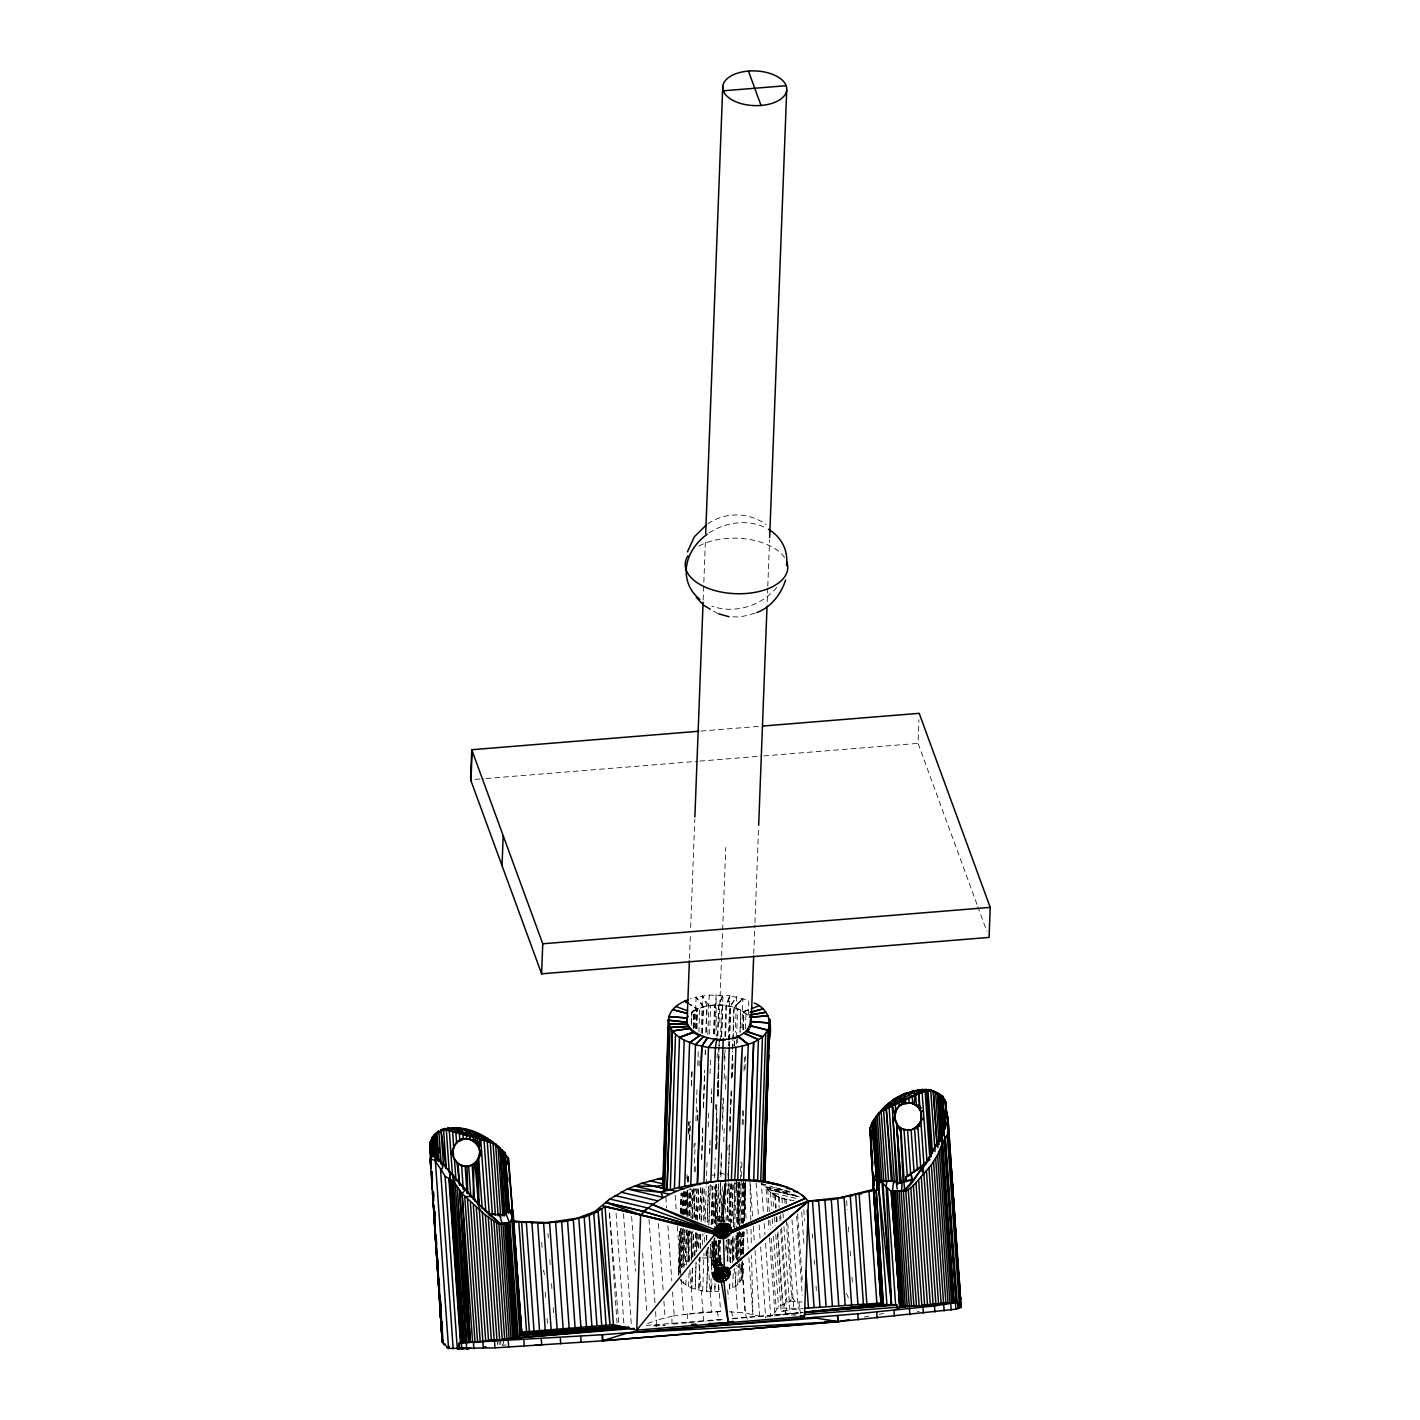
<?xml version="1.0" encoding="UTF-8"?>
<svg xmlns="http://www.w3.org/2000/svg" width="1420" height="1420" viewBox="0 0 1420 1420"><rect width="100%" height="100%" fill="white"/><g stroke="black" fill="none" stroke-linecap="round" stroke-linejoin="round"><path stroke-width="0.75" stroke-dasharray="5 3.75" d="M671.926 1324.026L671.962 1316.216L702.332 1312.169L720.597 1311.619L718.715 1285.1M720.756 1256.043L720.224 1260.303L722.106 1265.628L718.183 1265.38L715.893 1258.084L715.982 1240.76M711.988 1241.577L711.597 1265.841L713.071 1264.794L713.941 1238.772L713.302 1262.202L715.272 1268.042L713.816 1261.368L717.473 1259.646L720.934 1260.853M712.272 1223.951L712.858 1186.445M717.686 1220.951L716.301 1217.277L716.816 1186.445M718.307 1096.169L718.893 1060.935M719.212 1041.108L719.106 1045.546L719.248 1038.907M691.859 1231.832L691.274 1258.315L692.197 1231.708M696.457 1028.825L696.9 1008.963L689.942 1004.455M716.017 1184.937L715.272 1218.129L717.384 1223.72M716.851 1147.324L717.082 1136.266M718.023 1094.216L718.857 1056.604M689.197 1231.051L688.132 1261.83L688.86 1230.962L688.132 1261.83L679.683 1268.805L678.281 1275.089L679.86 1228.531M689.232 1215.52L689.871 1189.055M693.705 1028.098L694.131 1010.454C710.657 1001.934 733.643 1002.556 747.932 1015.229M687.227 1190.617L686.623 1214.845L687.262 1190.599M687.457 1181.795L687.617 1175.192L687.493 1181.777M688.682 1133.32L688.966 1122.297L688.682 1135.485M691.469 1023.145L691.753 1012.123L694.131 1010.454L693.528 1028.044M691.504 1025.275L691.842 1012.052M689.303 1215.484L689.96 1189.002M694.025 1027.92L694.469 1010.259M691.221 1260.516L691.93 1231.814M694.043 1147.875L694.149 1143.455M697.042 1028.577L697.539 1008.697L688.38 1003.248M715.449 1186.215L715.13 1222.602M716.408 1148.833L717.1 1122.457M717.774 1096.08L718.857 1054.297M739.518 1182.008L738.471 1224.04L739.554 1182.043M743.299 1029.376L743.743 1011.679L749.405 1009.478L743.867 1011.785L743.423 1029.465M715.343 1184.759L714.349 1220.366L716.461 1225.993M716.284 1149.401L717.1 1118.569M717.774 1094.145L718.893 1052.184M718.946 1049.948L719.194 1041.126M715.307 1265.025L714.047 1261.191L714.65 1239.749M721.963 1259.079L714.118 1257.854L714.721 1237.903M715.165 1222.371L716.284 1184.67M720.526 1040.523L721.555 1005.04M718.644 1240.743L718.112 1258.333L718.715 1240.601M719.248 1220.951L720.384 1183.588M720.668 1174.784L721.324 1152.792M722.407 1117.611L723.011 1097.837M724.218 1058.255L724.413 1051.652M724.892 1036.263L725.833 1005.484L729.88 995.668L748.802 1000.55L748.287 1015.974M692.392 1268.255L691.735 1288.046L702.705 1290.975L714.757 1291.614L718.733 1291.277L718.857 1287.141M692.747 1257.268L693.617 1230.874M694.06 1217.685L695.001 1189.108M695.587 1171.518L695.8 1164.932M697.255 1120.948L697.61 1109.961M699.066 1065.994L699.35 1057.19M699.918 1257.25L698.853 1290.23L699.971 1256.984M700.202 1248.464L700.699 1233.075M701.143 1219.886L702.208 1186.907M718.626 1183.765L717.561 1216.691L718.964 1220.419M723.153 1221.697L724.342 1184.315M728.726 1045.794L728.868 1041.392M728.939 1039.209L729.969 1006.212L736.554 996.84L735.365 1032.145M726.01 1249.068L726.294 1240.264M726.933 1220.49L728.158 1183.108M728.229 1180.907L729.383 1145.727M729.898 1130.338L731.193 1090.773M731.62 1077.585L732.489 1051.208M732.56 1049.007L733.927 1007.241L742.891 998.473L741.79 1031.381M729.596 1288.774L729.809 1282.136L729.596 1288.774C741.098 1285.987 745.553 1274.006 743.015 1263.054M731.193 1240.015L730.395 1264.403L731.247 1239.997M733.004 1184.617L731.761 1222.301L733.181 1182.363M737.637 1042.759L737.85 1036.121M735.418 1285.987L736.039 1268.38M737.175 1232.791L736.305 1259.38L737.228 1232.773M738.844 1181.831L737.459 1223.933L738.933 1181.777M680.269 1213.088L681.05 1193.066M678.707 1270.847L680.127 1228.726M680.659 1213.212L681.334 1193.244M678.902 1275L680.482 1228.442M680.996 1212.928L681.671 1192.977M679.683 1268.805L681.032 1228.886M681.529 1213.39L682.221 1193.421M680.091 1272.657L681.6 1228.318M682.044 1215.023L682.789 1192.835M682.399 1229.152L681.121 1266.853L682.47 1227.27M682.931 1213.639L683.677 1191.469M682.913 1214.082L683.677 1192.09M681.848 1268.024L683.197 1228.122M683.641 1214.81L684.458 1190.421M684.245 1229.543L683.038 1265.007L684.262 1229.826M684.759 1214.011L685.505 1191.841M691.185 1023.341L691.753 1012.123L691.38 1023.11M684.777 1214.437L685.611 1190.244M692.41 1268.095L691.735 1288.046L683.375 1283.236L683.535 1278.799M683.908 1267.723L685.185 1230.022M685.7 1214.508L686.517 1190.12M686.889 1179.026L687.049 1174.589M688.682 1125.812L688.842 1121.392M686.517 1230.075L685.381 1263.321L686.534 1230.341M686.96 1216.763L687.848 1190.155M688.15 1181.298L688.38 1174.642M689.57 1139.159L690.173 1121.427M691.362 1085.963L691.895 1070.431M693.315 1028.311L693.918 1010.578M687.067 1214.952L687.901 1190.759M688.203 1181.972L688.434 1175.369M689.641 1140.189L690.262 1122.599M691.54 1085.217L692.072 1069.828M685.789 1285.011L686.091 1276.136M686.463 1265.06L687.67 1229.578M688.114 1216.283L689.002 1189.676M695.054 1027.902L696.084 997.159L709.183 995.083L729.88 995.668L728.389 1039.99M688.132 1261.83L689.179 1230.785M689.694 1215.271L690.599 1188.664M695.977 1029.021L696.652 1009.07L689.836 1004.49M689.729 1215.644L690.653 1189.268M696.208 1028.755L696.9 1008.963M688.593 1286.626L689.108 1271.095M689.481 1260.019L690.457 1231.193M690.901 1217.899L691.877 1189.072M692.64 1218.395L693.617 1189.569M694.202 1171.837L695.179 1143.011M695.924 1120.841L696.971 1089.797M697.788 1065.408L698.321 1049.895M698.924 1032.162L699.74 1007.774M692.783 1257.002L693.599 1232.613M694.131 1217.1L695.09 1188.274M697.415 1119.546L697.557 1115.108M701.214 1033.281L702.474 995.881L708.757 1005.555M695.516 1232.844L694.682 1257.232L695.605 1230.874M695.96 1219.531L697.007 1188.505M702.243 1033.298L703.131 1006.691L696.084 997.159L690.138 998.899M697.486 1220.525L698.604 1187.262L697.61 1218.324M699.084 1234.228L698.551 1249.742L699.101 1234.424M699.598 1218.697L700.646 1187.652M701.622 1158.844L702.669 1127.799M703.344 1107.848L704.604 1070.147M705.136 1054.634L705.278 1050.196M705.882 1032.464L706.769 1005.857M700.273 1248.109L700.788 1232.595M701.16 1221.502L702.279 1188.256M707.834 1034.701L709.183 995.083M702.545 1244.719L702.918 1233.643M703.361 1220.33L704.48 1187.084M709.645 1034.097L710.603 1005.271M702.705 1290.975L703.983 1253.274M704.356 1242.198L704.657 1233.323M705.03 1222.247L706.219 1186.765M706.29 1184.546L707.036 1162.377M708.243 1126.912L708.757 1111.381M710.035 1073.697L710.55 1058.166M709.574 1153.502L710.018 1140.189M711.278 1102.506L711.81 1086.975M713.603 1033.778L714.579 1004.952M714.721 1034.381L716.071 994.781L716.266 1036.547M711.207 1224.395L712.485 1186.694M717.561 1035.926L718.609 1004.898L723.011 994.976L721.591 1036.706M712.023 1283.325L710.728 1291.668L711.154 1278.745M711.455 1270.155L712.414 1241.612M713 1223.987L714.278 1186.534M714.562 1177.712L715.236 1157.886M715.538 1149.064L717.011 1105.008M717.313 1096.187L718.946 1047.729M715.68 1267.279L713.816 1261.368L714.792 1237.903M715.325 1222.389L716.585 1184.688M721.609 1036.139L722.656 1005.111M715.041 1283.431L714.757 1291.614L715.13 1283.467M716.461 1240.956L715.822 1260.09L717.313 1265.77M716.727 1224.821L714.597 1219.194L717.278 1216.851L718.396 1183.889M719.372 1220.65L721.697 1151.922M722.443 1129.734L723.49 1098.707M724.164 1078.756L725.141 1049.93M725.584 1036.618L726.632 1005.591L729.88 995.668L726.951 1005.644M721.804 1267.368L720.526 1263.96L718.449 1264.67L719.194 1267.936L718.2 1264.758L722.567 1264.386L720.632 1265.131L718.822 1259.717L720.898 1265.184L719.78 1260.072L720.437 1240.547M721.804 1217.774L722.354 1183.819M723.756 1141.982L724.2 1128.776M725.531 1089.158L725.993 1075.952M724.502 1183.694L723.241 1221.378L724.591 1183.712M729.134 1046.22L729.294 1041.801M729.365 1039.582L730.484 1006.319L736.554 996.84M724.875 1221.963L726.188 1182.878M725.939 1251.18L726.312 1240.104M726.987 1220.153L728.176 1184.67M728.478 1175.795L729.525 1144.769M729.986 1131.456L731.318 1091.554M731.779 1078.242L732.667 1051.634M732.738 1049.416L733.039 1040.558M733.11 1038.34L734.158 1007.295L742.891 998.473L734.442 1007.401M727.182 1261.031L727.928 1238.861M728.513 1221.129L729.791 1183.446M734.424 1045.972L734.655 1039.316L734.175 1045.954M729.827 1239.092L729.081 1261.262L732.223 1262.682L733.146 1236.092L732.223 1262.682M730.359 1223.579L731.691 1183.659M736.412 1043.984L736.554 1039.546M736.625 1037.328L737.601 1008.502M734.921 1182.878L733.412 1227.217L734.974 1182.895M739.997 1032.109L740.743 1009.939L740.175 1032.198M732.684 1287.478L733.288 1269.746M733.59 1260.871L734.406 1236.483M734.708 1227.625L736.27 1181.067M735.24 1257.641L736.075 1233.252M736.146 1231.033L737.779 1182.256M742.944 1029.287L743.547 1011.537L749.281 1009.389M736.412 1257.392L737.246 1233.199M737.548 1224.413L738.986 1182.611M737.512 1263.853L738.56 1232.808M738.844 1223.951L740.938 1161.862M742.216 1124.178L742.731 1108.647M744.009 1070.964L744.541 1055.45M745.429 1028.843L745.962 1013.312M737.779 1284.301L738.435 1264.35M738.524 1262.131L739.572 1231.087M739.642 1228.868L741.879 1162.359M743.157 1124.658L743.672 1109.144M745.021 1069.242L745.465 1055.93M742.571 1276.349L741.985 1272.089L739.412 1267.989L739.572 1263.552M739.642 1261.333L740.619 1232.507M740.903 1223.632L742.323 1181.511M739.678 1282.473L740.281 1264.723M740.583 1255.866L741.4 1231.477M741.702 1222.602L743.05 1182.7M740.938 1269.995L741.169 1263.338M741.471 1254.481L742.216 1232.312M742.518 1223.437L743.938 1181.316M741.134 1280.503L741.737 1262.77M742.039 1253.895L742.784 1231.726M743.086 1222.869L744.417 1182.949M741.985 1272.089L742.358 1260.995M742.66 1252.138L743.334 1232.169M743.636 1223.312L745.056 1181.174M742.11 1278.461L742.624 1262.93M742.926 1254.073L743.672 1231.903M744.044 1220.809L745.322 1183.126M742.536 1274.219L742.909 1263.125M743.281 1252.049L743.956 1232.081M745.678 1181.085L744.328 1221.005L745.713 1183.233M743.317 1254.179L744.062 1232.01M695.995 1219.869L697.06 1189.09M702.509 1033.014L703.433 1006.62L696.084 997.159M699.634 1219.034L700.717 1188.256M701.711 1159.678L702.793 1128.918M703.557 1106.926L704.71 1073.946M705.403 1054.172L705.545 1049.77M706.166 1032.18L707.089 1005.804L702.474 995.881M709.698 1153.502L710.018 1144.627M711.491 1102.506L711.793 1093.631M713.887 1033.76L714.899 1004.934M711.26 1224.395L712.574 1186.712M715.289 1109.109L715.449 1104.671M717.082 1058.113L717.313 1051.475M717.846 1035.943L718.928 1004.916L723.011 994.976M729.401 1046.292L729.543 1041.854M729.631 1039.653L730.785 1006.389M689.463 958.642L690.315 936.49M690.653 927.633L694.788 819.145M703.166 599.95L703.752 584.454M703.841 582.235L705.438 540.168M719.088 1022.613L721.537 958.322M721.626 956.104L725.762 847.474M753.772 953.743L754.872 924.952M754.943 922.734L758.582 827.54M767.208 601.689L767.705 588.413M767.794 586.194L769.569 539.707M976.978 904.38L918.066 743.37L918.953 719.762M716.106 1259.948L717.615 1263.96L716.94 1266.019L715.112 1260.392L716.603 1241.009M713.302 1262.202L714.42 1237.992M728.513 1239.11L727.501 1261.173L728.531 1239.11M719.088 1259.824L720.1 1240.423M727.785 1149.969L728.069 1145.549M729.56 1121.196L731.335 1092.424M732.276 1076.946L733.093 1063.669M713.106 1242.5L711.597 1265.841L713.017 1264.528M713.124 1242.642L711.597 1265.841L712.875 1263.622L715.769 1271.432M722.886 1220.916L725.655 1182.842M723.135 1219.709L725.478 1184.724M722.993 1218.821L725.567 1183.162M656.271 1326.511L656.785 1320.121L671.962 1316.216M725.389 1182.86L722.389 1217.597L723.774 1221.289M719.354 1240.352L717.473 1259.646L719.549 1265.078L717.757 1259.664L719.478 1240.352M722.957 1218.573L721.236 1216.833L724.803 1184.777L721.466 1216.905L722.957 1220.845M710.728 1291.668L711.704 1283.059M724.466 1264.918L721.662 1265.415L720.401 1263.729L720.579 1255.919M719.78 1260.072L720.668 1253.736M716.408 1266.445L714.846 1260.516L718.449 1240.636M765.575 1243.441L770.723 1316.375L773.776 1314.21L778.479 1306.56L790.443 1301.093L791.65 1296.78L786.13 1218.52M719.904 1221.413L725.176 1221.324M712.947 1263.356L711.597 1265.841L713.142 1262.451L715.201 1268.22M721.431 1264.155L720.561 1265.539M714.047 1261.191L715.893 1258.084M714.118 1267.421L720.526 1263.96M713.639 1267.51L715.538 1265.753M714.668 1266.835L715.804 1266.072M707.87 523.873C724.928 511.661 749.352 512.034 766.108 524.672M647.609 1323.529L656.785 1320.121M717.278 1216.851L721.236 1216.833M724.022 1221.147L719.372 1221.289M754.978 613.333L740.122 617.043L728.904 616.688M720.987 1264.989L722.94 1264.492M718.2 1264.758L722.78 1264.297L716.39 1265.539L717.916 1264.528L719.194 1267.936M729.312 1311.796L744.967 1312.932L763.623 1317.032M864.301 1316.979L868.614 1316.216M879.424 1314.281L883.737 1313.5M775.746 1234.459L781.142 1310.997L803.188 1308.423M765.841 1317.032L802.761 1312.382M506.088 1344.988L502.449 1345.397L502.023 1339.326M732.667 1318.825L802.957 1312.417M720.064 1311.512L684.138 1314.441M653.555 1325.854L664.542 1324.878M673.328 1324.097L686.517 1322.925M688.718 1322.73L706.29 1321.168M708.491 1320.973L723.863 1319.606M791.987 1313.553L802.815 1312.612M700.983 731.069L760.499 726.241M475.008 779.42L483.829 778.692M486.03 778.515L697.628 761.297M699.847 761.12L761.564 756.097M763.765 755.919L918.066 743.37M702.083 1258.031L714.118 1257.854M646.313 1325.41L723.561 1319.127M732.4 1318.399L802.921 1312.666M917.444 1311.654L919.219 1311.547M654.691 1325.907L665.483 1325.463M790.443 1301.093L802.211 1302.033M711.881 1175.068L715.254 1175.068M800.667 1313.518L799.549 1308.53L777.645 1307.873M773.776 1314.21L796.78 1315.133M722.745 1264.315L718.378 1265.309L717.473 1259.646M722.07 1220.987L724.555 1220.863L721.981 1220.721M793.993 1200.592L787.851 1199.687L790.638 1200.237M719.638 1173.044L725.904 1174.535M789.786 1192.303L764.901 1186.428L761.368 1183.765L763.392 1212.503M767.705 1211.633L766.001 1187.51L767.616 1189.268L799.229 1196.882L767.616 1189.268L764.901 1186.428L797.383 1195.835M795.821 1198.356L770.243 1192.214L767.616 1189.268L799.211 1196.847M773.545 1194.646L784.159 1198.817C779.189 1199.332 763.729 1187.759 775.675 1195.143M777.592 1196.705L779.527 1197.167M781.142 1310.997L796.159 1314.53M782.367 1198.391L789.52 1200.095M766.001 1187.51L797.188 1195.942M761.368 1183.765L789.964 1191.806M761.191 1183.641L765.291 1184.795M775.551 1187.706L789.91 1191.77M715.591 1267.066L713.071 1264.794L715.183 1270.385M713.461 611.115L718.538 613.813M735.028 1264.297L739.412 1267.989M683.375 1283.236L679.878 1279.313M767.705 1189.428L769.303 1211.58M791.65 1296.78L794.827 1301.164M717.757 1259.664L720.632 1265.131M716.301 1217.277L718.768 1222.531M846.409 1293.265L848.841 1298.909M717.65 1216.94L719.106 1220.348M720.224 1260.303L722.531 1265.948M713.071 1264.794L715.556 1271.042M718.822 1259.717L722.106 1265.628L720.011 1260.144M714.846 1260.516L716.94 1266.019M713.816 1261.368L715.946 1266.942M722.336 1221.928L720.277 1216.478L722.088 1221.874M718.928 1216.407L720.969 1221.839M747.293 1319.109L744.967 1312.932L741.755 1264.634M977.741 906.457L986.811 931.218M716.408 1259.877L718.183 1265.38M717.064 1311.175L719.177 1320.014M731.353 1311.388L733.696 1319.003M786.165 1314.973L784.248 1303.613M544.446 1274.681L543.683 1270.456L543.984 1274.805M703.787 1321.345L698.587 1259.167M798.998 1302.104L799.549 1308.53M618.765 1322.428L609.322 1211.242L617.061 1323.067M687.209 1313.606L687.866 1322.553M897.067 1184.972L897.369 1189.41M846.622 1200.787L847.243 1209.52M848.468 1226.969L848.929 1233.519M850.172 1250.984L850.775 1259.7M852.018 1277.166L852.479 1283.716M812.346 1233.803L812.666 1238.169M814.192 1259.984L814.512 1264.35M816.056 1286.183L816.358 1290.549M803.827 1209.804L804.59 1220.721M801.714 1212.218L804.022 1244.843M797.614 1213.976L802.264 1279.988M796.673 1216.319L802.264 1295.271M792.005 1219.798L798.306 1308.903M786.059 1199.261L786.378 1203.681M787.78 1223.49L793.833 1309.364M784.745 1198.959L785.047 1203.308M781.958 1198.036L782.42 1204.604M783.041 1213.372L783.343 1217.756M783.964 1226.525L789.84 1309.808M779.456 1197.362L780.059 1206.077M780.68 1214.792L780.982 1219.141M781.603 1227.856L786.822 1301.891M778.337 1196.563L779.118 1207.479M779.74 1216.23L780.041 1220.596M780.663 1229.347L786.36 1310.234M775.267 1194.841L776.19 1207.958M776.811 1216.691L777.272 1223.241M777.894 1231.974L783.432 1310.624M774.663 1195.214L775.586 1208.26M776.19 1216.94L776.651 1223.472M777.414 1234.335L782.331 1303.862M772.817 1192.924L773.9 1208.225M774.503 1216.976L775.125 1225.726M770.421 1192.339L771.663 1209.911M772.285 1218.697L772.888 1227.483M773.509 1236.27L778.479 1306.56M769.924 1220.419L770.545 1229.258M771.166 1238.098L776.172 1308.832M768.327 1220.383L768.93 1229.152M769.551 1237.92L774.823 1312.435M764.173 1223.543L764.954 1234.601M756.132 1182.966L758.475 1216.053M759.096 1224.874L760.037 1238.116M760.659 1246.938L765.628 1317.547M750.346 1184.83L752.653 1217.632M753.274 1226.365L754.357 1241.683M754.978 1250.417L759.611 1316.02M743.264 1178.422L746.228 1220.259M746.849 1229.081L748.251 1248.89M748.872 1257.694L752.902 1314.956L751.588 1255.44M739.625 1229.596L736.217 1181.209L739.412 1229.507M739.784 1231.797L741.808 1260.392M741.95 1262.593L745.535 1313.18M727.856 1173.452L728.478 1182.292M728.637 1184.511L731.282 1222.105M732.383 1237.601L733.945 1259.717M734.566 1268.575L737.69 1312.808M720.277 1183.747L722.922 1221.271M727.75 1289.715L728.371 1298.537M711.704 1185.664L714.349 1223.223M715.591 1240.902L717.313 1265.22M702.811 1187.759L705.278 1222.638M706.202 1235.719L706.503 1240.086M707.125 1248.801L711.58 1312.009M693.599 1188.505L695.622 1217.206M696.723 1232.667L697.966 1250.345M684.387 1191.451L685.931 1213.248M687.156 1230.696L689.321 1261.208M689.925 1269.924L693.013 1313.518M675.192 1195.303L676.275 1210.763M677.375 1226.241L680.961 1277.059M681.121 1279.278L683.606 1314.636M665.873 1197.06L666.654 1208.083M667.897 1225.744L671.802 1280.946M672.583 1291.987L674.287 1316.269M658.436 1223.596L663.282 1292.164M663.903 1301.022L665.146 1318.718M649.029 1219.283L654.939 1302.868M655.561 1311.654L656.182 1320.458M642.621 1253.061L646.828 1312.524M631.634 1216.478L635.503 1271.149M623.504 1213.727L631.456 1326.244M616.085 1213.372L623.895 1323.884M548.014 1233.501L548.315 1237.867M549.859 1259.7L550.321 1266.232M551.546 1283.698L552.007 1290.247M553.25 1307.713L553.853 1316.446M541.694 1242.287L542.138 1248.783M545.209 1292.236L545.67 1298.767M547.055 1318.363L547.516 1324.895M500.514 1339.468L500.941 1345.556M498.899 1339.61L499.325 1345.716M497.178 1339.788L497.603 1345.876M503.372 1339.167L503.816 1345.255M739.554 1231.708L741.169 1255.848M718.307 1284.727L718.733 1291.277M896.57 1184.653L896.801 1189.072M749.92 1180.464L750.807 1220.153M751.003 1228.975L751.34 1244.399M716.585 1104.707L716.798 1148.673M776.758 587.33A51.297 42.121 -20.1 0 1 711.828 606.091M709.024 532.979A51.297 42.121 -20.1 0 1 766.693 528.293M698.817 546.114A51.297 27.743 2.2 0 1 785.047 558.308M692.41 1012.265A32.056 17.342 2.2 0 1 747.808 1015.691M692.818 1189.907L692.161 1218.591L692.995 1189.836M738.258 1232.897L737.601 1259.433L738.276 1232.897M708.118 1247.097L706.681 1291.455L708.189 1247.115M710.142 1185.008L708.846 1224.928L710.284 1185.025M696.066 1262.646L695.179 1289.254L696.084 1262.664M697.042 1233.82L696.439 1251.57L697.078 1233.838M706.272 1251.055L706.059 1257.694L706.29 1251.055M706.805 1235.524L706.645 1239.962L706.823 1235.524M708.438 1186.747L707.249 1222.229L708.544 1186.747M710.533 1244.346L710.089 1257.641L710.55 1244.346M731.034 1183.96L729.312 1221.466L731.069 1183.943M717.508 1265.06L716.443 1265.611L717.508 1265.06"/><path stroke-width="1.5" d="M716.035 1234.264L716.071 1227.75M435.23 1229.915L432.585 1192.835L442.223 1341.882L448.418 1348.45L494.976 1347.864L602.328 1340.853L838.368 1321.63L955.873 1309.187L960.701 1307.429L948.098 1119.972M947.14 1118.942L945.702 1101.956L942.791 1096.346L937.164 1092.672L930.437 1089.885L922.609 1089.495L904.664 1093.649L903.688 1103.606L899.197 1106.003L896.464 1109.322L894.618 1117.664L897.759 1125.545L901.895 1128.74L900.635 1131.492L903.209 1182.274M628.581 1327.025L521.229 1335.013L512.655 1211.97L521.797 1334.338L519.365 1335.741L519.507 1337.746L504.739 1339.433M464.766 1348.219L457.293 1348.698L445.117 1176.346L441.176 1169.707C448.596 1164.009 423.462 1144.591 434.36 1156.182L433.082 1136.39C455.731 1115.499 494.657 1136.728 508.573 1158.809L521.797 1334.338M722.993 1227.625L722.833 1232.205L725.371 1238.098L730.909 1232.986L729.631 1224.945M945.631 1120.93L947.868 1128.474L960.701 1307.429L948.028 1119.084C943.909 1093.329 947.424 1132.077 941.691 1135.325L943.129 1141.361L937.608 1154.993L931.36 1164.968L921.26 1176.594L930.331 1305.157L899.818 1307.004L891.227 1191.38L903.83 1190.918L913.433 1179.896L898.398 1182.842L894.476 1181.067L879.264 1180.481L876.229 1190.901L873.531 1190.67L869.892 1129.397C871.773 1117.717 881.5 1111.878 889.257 1104.795C890.943 1098.902 899.375 1096.595 904.664 1093.649L893.002 1100.5L914.231 1090.631L919.734 1090.613M496.627 1144.644L488.48 1141.857L481.469 1136.106M764.67 1161.294L765.22 1139.248M766.09 1103.961L766.25 1097.341M714.828 1233.323L715.005 1226.88M727.306 1267.208L728.052 1268.823L723.774 1268.557L728.655 1270.545L724.999 1276.704L717.987 1278.089L718.129 1272.604C724.502 1274.486 722.123 1263.392 728.052 1268.823C730.128 1277.521 716.621 1282.455 712.574 1274.805L714.633 1279.456C721.378 1286.68 734.761 1276.829 728.318 1268.344L729.951 1273.953C727.43 1257.499 728.939 1283.733 728.442 1268.77M725.07 1224.129C738.471 1225.655 721.75 1233.66 725.371 1238.098L717.899 1237.672L713.674 1230.785L718.91 1235.098L719.585 1229.347L724.324 1227.608L724.661 1223.419L728.762 1223.969M725.371 1238.098L723.756 1235.045L719.425 1235.364L723.987 1234.992L716.337 1234.228L713.727 1230.767M452.909 1150.218C460.044 1122.652 495.651 1151.052 472.115 1164.773C462.813 1170.204 450.104 1160.442 453.051 1150.2C453.743 1146.224 456.193 1142.426 459.849 1140.526C462.583 1136.763 470.286 1141.964 470.109 1136.284L442.809 1129.06L440.91 1131.119L441.017 1129.841L446.004 1168.287M520.323 1332.244L613.387 1324.647L636.746 1330.149L804.501 1316.5L808.37 1201.32C797.721 1188.433 780.237 1184.706 764.723 1181.263L767.208 1099.204M767.474 1090.347L768.557 1054.865L767.528 1085.892M719.425 1235.453L720.881 1238.542C721.928 1235.719 713.71 1232.56 718.502 1235.187L717.047 1234.655L717.899 1237.672L714.704 1232.01L605.062 1206.574L596.684 1212.041L585.395 1216.691L564.628 1221.431L540.967 1223.17L514.928 1221.395L547.516 1222.584L577.319 1218.218L594.749 1211.597L609.908 1199.048L627.374 1188.966L660.886 1192.25C693.99 1182.807 730.004 1177.428 764.723 1181.263L769.622 1019.382L768.966 1041.552C772.728 1026.518 770.03 1009.105 754.162 1002.999M431.52 1154.584L432.07 1137.562L433.082 1136.39L434.591 1156.217M764.705 1174.571L765.824 1139.089M766.108 1130.231L767.102 1099.187M915.154 1104.707C921.598 1108.665 923.337 1117.292 919.769 1123.77L912.545 1129.468L916.93 1127.054L921.456 1119.776L920.852 1111.256L918.616 1107.564L914.196 1104.298L915.243 1093.844L921.882 1089.566M923.16 1174.074L923.373 1167.258L941.691 1135.325M764.226 1181.263L780.876 1185.185C733.945 1174.908 675.973 1179.204 640.633 1214.97L636.746 1330.149L714.97 1234.282L713.958 1230.394M750.505 1019.329C750.417 1046.93 694.859 1044.729 686.801 1022.169L668.323 1020.199L668.749 1023.856L672.388 1030.991L667.063 1189.215L664.649 1189.25L662.661 1188.167L668.323 1020.199C668.944 1009.531 679.239 1002.964 688.327 999.627M663.175 1188.895L668.838 1016.56L687.316 1017.927L688.15 1016.152M664.649 1189.25L670.116 1027.476L688.309 1026.394M670.329 1188.895L675.547 1034.328L672.388 1030.991L689.8 1028.417M674.411 1188.274L679.505 1037.417L675.547 1034.328M679.257 1187.369L684.209 1040.221L679.505 1037.417L693.67 1031.772M684.724 1186.392L689.57 1042.688L700.078 1035.216M690.741 1185.292L695.481 1044.747L703.699 1036.494L695.481 1044.747L684.209 1040.221M697.184 1184.138L701.817 1046.38L707.373 1037.487M703.929 1183.126L708.491 1047.552L714.881 1038.659M710.852 1182.168L715.36 1048.244L716.727 1038.765M717.828 1181.333L723.277 1038.854M716.692 1234.53L716.905 1228.105M751.056 1021.459L770.048 1023.039C767.315 1041.481 744.79 1046.469 729.188 1048.138L725.425 1180.819M724.378 1236.997L724.519 1232.72M731.406 1180.233L735.897 1047.339M737.761 1179.967L742.287 1046.061L734.69 1180.055M743.672 1179.878L748.234 1044.321L738.116 1036.032M749.014 1179.931L753.647 1042.173L748.642 1179.913L750.878 1180.428M753.683 1180.162L758.422 1039.635L744.151 1033.085M757.623 1180.464L762.469 1036.76L746.636 1031.222M760.747 1180.748L765.699 1033.6M762.984 1181.067L768.078 1030.21L750.63 1025.701M764.333 1181.263L769.622 1019.382M873.992 1194.397L871.347 1154.939L872.448 1122.492L869.892 1129.397M505.218 1212.644C521.637 1209.787 505.467 1209.822 503.745 1214.757L488.995 1214.402L481.22 1206.982M698.782 731.247L471.742 749.724L470.606 779.775L541.606 973.818L989.066 937.413L990.219 907.38L919.202 713.319L762.7 726.046M470.978 780.805L472.132 750.772M502.041 865.685L503.177 835.634M541.606 973.818L542.759 943.785L471.742 749.724M687.102 1020.625L689.392 960.843M694.877 816.944L703.077 602.169M705.687 533.529L722.762 86.283M753.683 955.944L751.056 1024.583A32.056 17.342 2.2 0 1 750.221 1027.565M758.67 825.322L767.031 606.127M769.658 537.488L786.716 90.241A32.056 17.342 2.2 0 0 740.53 72.331A32.056 17.342 2.2 0 0 736.962 102.222A32.056 17.342 2.2 0 0 786.716 90.241M922.237 1110.937L920.923 1112.126L921.403 1118.836L922.964 1119.493L921.456 1119.776M716.869 1234.601L717.135 1228.194M435.248 1155.401L434.981 1160.885L441.176 1169.707M904.611 1095.601L904.717 1093.631L912.137 1091.82M509.744 1222.016L518.282 1338.031M519.986 1335.599L511.733 1218.573L512.62 1213.408M913.344 1179.878L928.52 1159.075L939.792 1138.574L943.306 1128.864L944.016 1113.724L945.578 1110.103L948.045 1119.581M473.428 1140.704L470.339 1139.408L470.109 1136.284L480.723 1139.426L489.882 1140.118L488.959 1140.597L486.35 1137.952L467.127 1134.935L448.684 1128.083L445.099 1129.699L445.17 1128.545L444.371 1129.858L444.478 1128.634L444.194 1129.894M804.288 1314.583L899.818 1307.004L891.902 1191.469L901.593 1191.025L902.197 1181.191M713.656 1234.015L713.941 1229.773M469.523 1131.136L465.547 1129.379L467.34 1135.556M713.692 1234.193L713.958 1229.986M430.171 1161.72L431.289 1151.957L430.171 1161.72L430.988 1168.145M441.726 1130.817L441.833 1129.45M453.051 1150.2L453.726 1157.832L457.275 1162.731M462.742 1165.891C477.333 1169.991 486.315 1148.017 473.25 1140.668L475.043 1139.568M906.031 1181.6L905.783 1177.162L907.291 1176.275L903.99 1129.628C891.778 1126.433 892.275 1107.973 902.8 1103.731M959.583 1307.944L947.3 1135.485L948.028 1127.941M945.223 1137.722L957.204 1302.318L922.556 1305.175M723.703 1236.696L724.076 1232.507M431.289 1151.957L430.331 1161.205L443.2 1343.48M878.199 1114.54L877.56 1115.41L885.654 1105.736L889.257 1104.795L889.523 1102.524L904.593 1097.5L918.456 1089.885L917.178 1090.116L923.763 1091.519L928.68 1089.513M923.763 1091.519L892.15 1105.949L894.902 1114.238L894.511 1117.646L893.02 1118.197L896.57 1184.653M729.773 1225.087C731.531 1241.47 727.359 1213.283 731.406 1230.714L805.53 1198.373M897.706 1108.044L895.807 1111.292L895.328 1104.334M723.721 1232.649L723.188 1236.891L723.685 1232.613M473.215 1199.19L473.943 1163.637M723.028 1236.82L723.614 1232.595M434.981 1155.649L433.899 1135.379L429.781 1143.952L430.988 1165.216M883.187 1108.115L892.31 1105.878L889.257 1104.795L894.121 1099.257L893.286 1100.34L897.404 1098.388L904.611 1099.346L926.656 1089.406L930.845 1156.466M892.434 1191.451L893.659 1180.978M878.057 1188.203L879.264 1180.481L878.731 1183.534L882.157 1181.156L894.476 1181.067M930.437 1089.885L929.567 1091.217L930.721 1089.992L935.052 1151.496M940.91 1096.595L941.797 1095.814L941.46 1097.092L939.33 1094.11L942.117 1133.568M715.005 1269.231L716.425 1280.911L715.573 1277.894L722.531 1278.231L723.916 1281.337L728.3 1322.694L719.745 1323.174M719.212 1235.382C726.206 1240.104 729.756 1222.62 731.406 1230.714L805.513 1198.178L802.229 1195.249M728.194 1278.355L727.075 1274.13L721.537 1267.013L724.253 1271.521M440.75 1131.207L441.017 1129.841L443.502 1164.986L445.844 1167.524M724.519 1227.182L728.531 1230.874C727.093 1235.329 720.455 1235.169 716.603 1234.264M717.544 1234.299L718.555 1229.028L716.461 1225.993M461.322 1133.888L462.512 1128.758M879.264 1180.481L878.43 1184.457L886.914 1304.625L896.854 1305.015L897.014 1307.039M887.092 1181.191L886.169 1185.558L891.511 1304.891L804.962 1312.417M716.088 1236.216C709.751 1227.146 727.058 1218.75 731.069 1228.495L729.898 1225.513L730.217 1227.572M687.316 1017.927L686.801 1022.169M939.081 1095.228L939.33 1094.11L941.939 1135.787M430.242 1142.23L432.07 1137.562L433.348 1155.134L432.07 1137.562L431.52 1139.426M435.674 1133.479L433.792 1136.337L434.058 1135.219L435.603 1157.14M438.283 1131.42L435.336 1133.852L437.218 1160.318L435.336 1133.852M440.91 1131.119L441.247 1129.699M447.797 1129.077L448.01 1128.101L450.513 1128.971L453.051 1127.888M451.542 1127.888L466.594 1133.142L482.197 1135.663L483.066 1137.846L480.546 1139.39L485.977 1139.994L486.261 1138.787M457.63 1128.793L460.133 1128.332L455.873 1127.924L477.102 1133.266L483.066 1137.846L480.333 1139.319L477.688 1144.342L480.226 1139.302L483.066 1137.846M464.517 1129.113L466.062 1131.278M490.787 1141.769L491.018 1140.793M495.065 1143.508L494.763 1144.786L498.491 1148.017L498.828 1146.597M501.952 1151.336L502.272 1149.969M505.094 1154.726L505.502 1153.022M508.573 1158.809L508.041 1157.619M873.548 1121.463L874.063 1119.706M876.495 1115.854L875.962 1117.593M879.246 1112.233L878.944 1113.528L888.37 1103.464M882.051 1109.943L882.281 1108.949M891.37 1181.44L886.027 1105.434L892.434 1100.944M901.984 1094.82L900.599 1096.045M933.632 1092.37L933.934 1091.092M936.401 1093.631L937.164 1092.672M940.093 1094.536L939.135 1095.264M942.436 1097.855L942.543 1096.027L944.815 1128.705M945.702 1101.956L944.815 1099.825M719.443 1234.832L720.721 1229.436L718.662 1224.005L721.023 1223.188M429.781 1143.952L430.366 1141.68M433.757 1136.39L434.058 1135.219L435.461 1157.282M945.134 1138.52L943.111 1131.101L945.17 1138.485L956.264 1302.531M720.029 1278.497L721.324 1281.905C716.851 1277.432 726.082 1276.633 721.324 1281.905L728.3 1322.694L708.882 1323.635M871.347 1154.939L870.265 1128.137L871.205 1143.881M950.601 1178.281L951.755 1174.109L950.654 1161.329M930.313 1091.377L930.721 1089.992M511.75 1214.774L512.957 1211.118M457.826 1348.822L459.53 1342.752L470.357 1342.361L462.121 1193.688L465.21 1189.836L441.318 1161.968M877.56 1115.41L878.252 1113.475M889.293 1102.683L889.843 1102.879M715.786 1233.731L716.337 1234.228M716.887 1233.909L715.928 1233.323L717.686 1228.495M715.769 1271.432L714.473 1276.58L717.047 1278.426L715.573 1277.894M714.278 1277.112L714.331 1276.988M452.998 1175.085L453.442 1181.209L462.121 1193.688L485.374 1215.041L494.231 1340.64L459.53 1342.752L457.347 1348.698L467.18 1348.272M891.476 1101.654L893.162 1099.843M720.188 1238.506L719.053 1234.726M722.301 1278.284L717.739 1278.621L718.733 1281.763L717.597 1277.965L715.147 1277.503L722.301 1278.284L723.916 1281.337L722.638 1277.929L725.744 1275.657L722.354 1271.255M874.01 1189.25L841.474 1197.433L808.033 1201.142L730.909 1232.986L729.347 1225.247M728.655 1270.545L727.928 1272.391L723.561 1269.498M687.404 551.883L694.486 536.618L706.326 524.974M785.615 580.034C781 594.27 771.131 607.281 756.753 612.57M447.602 1129.113L448.01 1128.101L446.856 1129.308M510.117 1222.389L511.733 1218.573M929.195 1091.163L929.798 1089.744M925.858 1089.424L918.918 1093.524L920.089 1109.996M667.063 1189.215L660.886 1192.25L662.909 1197.362L627.374 1188.966L641.929 1183.268L662.661 1188.167L664.471 1185.931M945.081 1128.421L944.052 1113.67L944.886 1111.789L946.039 1112.073M728.531 1277.805L727.2 1274.911L727.998 1273.562L726.916 1274.947M919.769 1123.77L920.497 1122.031M438.833 1131.119L437.981 1132.698L438.833 1131.119L441.176 1164.24M442.33 1339.415L440.377 1314.388L442.33 1342.149L443.129 1341.19M597.962 1209.591L596.684 1212.041L594.749 1211.597M871.738 1124.889L872.448 1123.575M602.95 1205.829L640.864 1214.774L605.843 1202.598L643.686 1211.544L714.633 1232.081L717.011 1227.785M713.053 1275.621L712.503 1273.651M715.556 1271.042L713.248 1275.249L717.455 1278.355M451.649 1128.634L455.873 1127.924M475.38 1142.408L476.303 1140.438M918.616 1105.293L917.143 1106.393L918.101 1104.689M458.5 1128.864L454.95 1132.166M714.633 1232.081L647.236 1207.852L643.686 1211.544L714.633 1232.081L651.78 1204.195L615.073 1195.533M468.298 1342.486L457.347 1187.297L466.665 1349L470.73 1348.148M729.631 1229.578L724.715 1234.672L726.223 1233.909L727.75 1236.873L726.206 1233.146M727.2 1274.911L727.998 1273.562M445.099 1129.699L445.844 1128.456L452.696 1131.527L453.672 1147.946M479.57 1154.833L481.593 1151.656L479.498 1154.78L481.451 1155.081M945.613 1138.148L947.3 1135.485M904.611 1099.346L889.257 1104.795L892.612 1105.736L898.683 1096.506M878.305 1113.493L879.53 1112.73M944.105 1140.828L944.797 1139.852L956.512 1302.477L944.105 1140.828L942.365 1143.402L942.152 1137.509L954.524 1302.797M707.976 1037.594L701.817 1046.38L697.628 1184.049L699.865 1184.582M901.593 1191.025C911.498 1187.954 916.255 1174.429 923.373 1167.258M478.487 1158.117L482.197 1208.243M901.238 1095.707L901.86 1094.873L898.86 1102.666L900.262 1105.505L902.215 1104.281L901.984 1101.139M695.481 1044.747L708.491 1047.552L715.218 1038.694M920.568 1107.582L919.592 1109.18M470.943 1130.923L466.594 1133.142M460.471 1342.734L448.88 1178.564L453.442 1181.209M911.533 1306.524L903.368 1190.972C911.32 1190.351 916.113 1181.777 921.26 1176.594M936.898 1093.826L937.608 1092.992L940.714 1137.101M476.605 1161.116L478.629 1204.515L476.694 1161.01L478.061 1162.625M726.135 1276.154L726.028 1276.03M914.072 1091.305L911.214 1091.412M727.484 1232.773L728.087 1232.312M929.976 1159.643L907.291 1176.275L926.035 1164.169M903.706 1190.901L904.611 1189.995L903.848 1181.227M920.728 1107.777L919.237 1108.576M725.496 1276.615L726.632 1275.568M874.17 1190.138L834.161 1199.314L808.033 1201.142L728.478 1269.817L729.614 1271.752M808.37 1201.32L728.478 1269.817C722.62 1262.966 708.828 1271.539 714.633 1279.456M724.768 1277.148L722.638 1277.929L724.999 1276.704L726.294 1280.112L724.768 1277.148L723.259 1277.929L724.999 1276.704L720.49 1268.131M459.317 1348.787L459.53 1342.752M896.854 1103.606L899.25 1101.601L898.895 1106.624M608.399 1200.344L605.878 1202.403L643.792 1211.349M961.216 1305.921L960.328 1306.595L961.287 1306.719L960.63 1297.631L960.683 1299.815M926.852 1090.258L927.952 1089.495M613.387 1324.647L605.062 1206.574L715.201 1232.542M689.57 1042.688L700.255 1035.286M919.752 1106.641L918.616 1107.564M458.358 1141.467L465.05 1138.68L468.795 1138.982M913.521 1090.808L911.889 1091.82L916.539 1094.607M918.758 1093.613L925.13 1090.915L929.816 1157.495M920.906 1108.15L919.414 1109.055L918.953 1093.915M885.175 1109.57L892.15 1105.949L894.902 1114.363M906.102 1181.6L905.783 1177.162L911.214 1174.216L912.456 1180.73M448.631 1348.006L447.105 1347.757M920.195 1090.755L922.609 1089.495M907.486 1176.15L911.214 1174.216L911.675 1180.765M921.047 1112.126L922.45 1111.345M724.093 1234.69L726.472 1233.465M958.181 1308.601L957.683 1302.211L959.476 1307.838L957.204 1302.318M520.022 1334.409L526.536 1331.534L518.797 1222.034M447.655 1130.267L450.513 1128.971M478.416 1158.045L478.859 1204.408M731.052 1232.382L808.158 1201.16M751.375 1008.786L758.866 1005.804M917.764 1090.24L918.775 1089.868M804.909 1312.133L881.98 1303.88M886.914 1304.625L881.021 1304.146L872.98 1181.813L872.945 1180.517L876.53 1180.215L872.448 1122.528L877.169 1188.859M694.114 1032.109L679.505 1037.417L694.309 1032.251M504.828 1215.733L500.035 1147.857L498.757 1148.283L501.509 1150.945M473.25 1140.668L475.54 1139.905M664.471 1177.18L641.929 1183.268M903.688 1103.606L911.409 1103.109L915.368 1104.76M957.683 1302.211L934.449 1305.974L857.822 1313.731L628.243 1332.812L602.328 1340.853L602.382 1334.729L815.967 1318.097L838.368 1321.63L849.178 1319.695M728.478 1268.983L728.762 1270.811M750.47 1012.495L762.842 1008.91L750.168 1012.211M914.48 1095.459L909.989 1096.737L907.611 1092.548M908.835 1097.979L909.191 1102.932L903.333 1103.624L910.912 1103.056M910.681 1174.251L907.575 1130.196L911.09 1129.823L914.072 1172.05M443.963 1344.598L445.543 1344.207M447.513 1347.225L449.377 1346.764M898.949 1126.663L900.635 1131.492L896.694 1123.753L899.783 1183.091M901.895 1128.74L908.889 1130.267L913.042 1129.255M485.374 1215.041L498.526 1223.969L509.709 1222.567L500.319 1223.72L489.084 1214.419L494.497 1213.887M915.332 1305.672L902.179 1306.666M947.016 1302.832L939.436 1303.737L949.004 1303.152L942.294 1303.471M723.756 1235.045L721.484 1235.258L722.78 1238.648L721.644 1235.506L723.774 1235.098M466.665 1349L470.57 1348.148M911.019 1305.938L901.789 1306.684M880.773 1110.6L884.66 1109.854M750.044 1015.034L765.984 1012.247L749.938 1014.892M514.058 1338.332L508.413 1339.06M912.314 1305.85L908.8 1306.435L914.835 1306.063M669.388 1194.255L634.42 1186.002L655.259 1186.41L664.489 1184.972M507.242 1338.705L503.372 1339.167L506.336 1339.273M946.039 1303.01L945.099 1303.116L948.667 1302.832M479.498 1155.72L481.362 1155.418M689.925 1028.577L672.388 1030.991L667.08 1189.197L676.381 1191.398M466.097 1348.396L461.784 1348.982L449.643 1171.252L461.287 1342.734L450.726 1180.055L462.192 1342.734M728.815 1321.984L733.022 1321.417M498.526 1223.969L500.443 1223.738L477.013 1202.545L447.442 1168.891M718.555 1229.028L719.585 1229.347M718.129 1272.604L716.23 1271.752M805.069 1312.187L881.873 1304.234L873.85 1190.706L881.873 1304.234M502.662 1339.646L509.212 1339.255L501.029 1223.72M634.296 1328.41L519.507 1337.746L624.232 1327.203L519.365 1335.741M489.35 1340.462L497.178 1339.788M493.485 1340.125L504.739 1339.699L496.485 1222.993M939.348 1304.128L945.578 1303.524M804.962 1308.264L881.039 1303.063M749.547 1017.412L768.273 1015.761L749.458 1017.235M519.507 1337.746L629.379 1328.002M485.604 1340.746L499.68 1340.16L491.178 1219.656M930.455 1304.572L934.271 1304.234M921.97 1305.566L935.922 1304.696L926.461 1170.825M723.312 90.809L786.165 85.697M542.759 943.785L990.219 907.38M512.851 1209.822L509.159 1210.106L505.076 1152.383L509.23 1212.13M873.531 1190.67L877.24 1190.368M878.075 1304.128L881.27 1303.88L879.974 1284.283M805.104 1312.488L896.854 1305.015M506.177 1338.847L511.555 1338.403M521.761 1334.001L619.493 1326.085L521.122 1333.38M487.592 1340.604L490.663 1340.693M837.924 1321.541L837.498 1315.594L838.368 1321.63L602.79 1340.675L602.382 1334.729L465.352 1342.628M521.726 1333.54L619.493 1326.085L521.743 1333.77L619.493 1326.085L521.726 1333.54L513.312 1214.171M907.469 1180.286L913.433 1179.896M484.078 1346.994L486.03 1346.834M475.913 1341.793L466.736 1342.308M628.243 1332.812L838.368 1321.63L825.215 1321.594M903.83 1190.918L906.173 1190.794M670.116 1027.476L688.398 1026.553M729.188 1048.138L708.491 1047.552M691.522 1324.363L695.995 1324.168M825.268 1321.86L838.368 1321.63M520.377 1328.978L521.495 1333.38L519.773 1307.27M881.962 1180.694L879.175 1180.712L876.211 1190.865L883.222 1304.341L876.229 1190.901L879.175 1180.712L878.43 1184.457L891.511 1304.891L882.938 1183.268L881.962 1181.919L891.511 1304.891M943.519 1303.329L947.459 1303.329M535.269 1345.006L541.694 1345.042L541.269 1338.954M806.613 1201.48L809.56 1201.515M489.066 1142.035L493.006 1142.159M494.976 1144.023L496.432 1144.555M464.943 1134.846L467.127 1134.935M924.526 1305.033L926.497 1304.891M932.39 1304.412L934.608 1304.554M751.056 1021.637L770.048 1023.039M959.441 1307.838L958.092 1308.193M904.664 1129.929L905.339 1130.018M471.901 1131.243L477.546 1134.172L476.783 1133.142M668.838 1016.56L687.227 1018.105M879.495 1180.907L882.157 1181.156M812.861 1317.795L815.932 1317.529M668.323 1020.199L686.801 1022.347M491.533 1340.285L493.202 1340.48M512.514 1221.218L516.756 1221.821M921.403 1118.836L923.089 1119.084M459.973 1128.971L461.518 1129.273M928.485 1304.731L929.585 1304.98M944.424 1120.078L945.684 1120.38M916.93 1127.054L917.125 1129.166M900.937 1128.332L904.221 1182.185M869.058 1190.812L870.797 1191.238M861.549 1193.776L859.153 1194.326L866.874 1303.826M850.544 1195.569L852.213 1195.959M841.474 1197.433L843.072 1197.805M761.173 1180.783L766.693 1182.079M764.191 1181.831L787.177 1187.244M755.387 1180.233L758.954 1181.067M832.617 1198.959L834.161 1199.314M786.503 1188.132L792.875 1189.64M793.585 1191.291L797.898 1192.303M741.151 1179.86L742.536 1180.18M824.044 1200.077L825.553 1200.432M815.825 1200.823L817.334 1201.178M706.876 1182.647L708.26 1182.966M658.063 1178.6L664.134 1180.038M688.132 1185.7L691.7 1186.534M649.845 1180.783L664.276 1184.191M678.334 1187.51L683.854 1188.824M452.945 1149.277L450.992 1154.3L452.607 1153.608M620.913 1192.161L657.016 1200.681M474.99 1162.998L478.451 1204.408M609.908 1199.048L647.236 1207.852M458.855 1164.258L463.435 1165.98M599.24 1208.828L601.352 1209.325M453.442 1176.062L455.128 1178.014M589.566 1214.082L591.341 1214.508M583.726 1216.301L585.395 1216.691M570.432 1219.815L571.976 1220.17M563.101 1221.076L564.628 1221.431M462.831 1187.102L477.013 1202.545M555.433 1221.999L556.942 1222.354M547.516 1222.584L549.025 1222.939M539.422 1222.815L540.967 1223.17M531.24 1222.691L532.819 1223.064M523.039 1222.212L524.708 1222.602M800.33 1315.524L804.501 1316.5M655.259 1186.41L662.661 1188.167M577.319 1218.218L578.881 1218.591L586.46 1326.049M750.541 1025.861L768.078 1030.21M640.633 1214.97L714.97 1234.282M718.538 613.813L728.904 616.688M488.48 1141.857L480.723 1139.426L479.09 1148.088L480.723 1139.426L485.8 1211.384M725.087 1224.288L729.507 1225.566M723.614 1267.545L728.052 1268.823M889.257 1104.795L892.505 1105.79M746.299 1031.541L762.469 1036.76M901.806 1128.722L904.842 1129.983M675.902 1006.478L687.653 1010.809M651.78 1204.195L715.112 1229.791M911.196 1103.056L914.196 1104.298M469.292 1139.017L472.292 1140.26M448.613 1129.823L452.696 1131.527M743.956 1033.227L758.422 1039.635M725.229 1225.282L729.72 1227.341M714.81 1232.808L715.928 1233.323M443.413 1128.918L444.602 1129.504M458.341 1128.74L456.583 1127.995M475.611 1137.881L472.753 1136.319L468.848 1130.888M953.299 1198.285L951.755 1174.109L960.541 1297.685M445.117 1176.346L448.88 1178.564M710.195 609.18L703.645 605.31L696.261 597.323M688.132 1003.354L684.724 1001.064L688.38 1003.248M684.724 1001.064L688.203 1003.319M725.016 1226.241L729.383 1229.152M882.938 1183.268L887.376 1188.007L895.647 1305.015M728.531 1230.874L724.324 1227.608L722.94 1223.916M507.934 1158.01L506.017 1155.916M887.376 1188.007L891.227 1191.38L900.209 1307.021L892.062 1191.469M458.056 1163.424L459.601 1185.38L457.045 1162.625L459.068 1164.311M435.958 1157.69L439.117 1160.69M480.226 1139.302L473.57 1132.894M443.484 1164.986L439.579 1161.169L440.839 1161.471L430.863 1159.306L433.366 1153.785L432.195 1153.519L433.295 1155.223M721.271 1223.046L723.33 1228.531L727.217 1232.418L724.324 1227.608L728.371 1231.708L729.649 1235.116M476.765 1202.474L478.469 1204.178M451.737 1174.074L450.939 1173.151M943.537 1099.169L944.691 1100.358M919.823 1126.504L918.456 1125.084L917.817 1126.007L920.746 1167.364M470.286 1195.551L471.085 1196.332L464.766 1196.758L475.025 1342.077M893.02 1118.197L895.381 1121.001M723.809 1227.998L727.217 1232.418M721.875 1271.77L724.058 1276.899L718.272 1267.013L722.123 1277.751L716.922 1267.226M473.446 1137.278L472.753 1136.319L473.978 1141.201M944.034 1113.688L947.033 1118.108M718.573 1266.959L724.058 1276.899M477.546 1134.172L476.96 1133.266M720.384 1272.409L717.207 1267.244L720.047 1278.142M910.362 1097.341L912.261 1096.435L912.776 1103.677M711.988 1272.178L713.355 1276.047M718.91 1235.098L720.881 1238.542M722.886 1228.69L725.514 1233.643L723.33 1228.531M512.087 1210.816L513.188 1213.283M715.449 1268.539L717.1 1272.284L716.088 1277.538L715.201 1274.539L716.692 1272.178L715.325 1268.504M510.099 1211.863L511.874 1216.017M723.579 1222.762L724.981 1226.489M720.029 1223.703L722.833 1232.205L720.721 1229.436L721.502 1234.903M717.774 1225.14L719.372 1229.383M716.78 1225.265L718.165 1228.939M728.176 1272.835L729.454 1276.243M716.55 1268.983L717.987 1278.089M712.308 1274.237L713.514 1277.538M505.591 1212.609L509.354 1222.62M719.123 1268.433L722.123 1277.751M748.447 71.071L761.031 105.453M721.839 1229.17L723.579 1234.495M477.99 1203.486L480.102 1210.124M946.377 1113.812L948.045 1119.12L947.903 1117.238M499.254 1213.994L502.165 1223.525M945.578 1110.103L947.548 1117.682M453.228 1177.304L454.702 1183.073M491.018 1214.26L491.515 1216.496M885.37 1106.003L887.038 1107.369L892.15 1105.949L897.706 1184.546M433.668 1154.833L432.532 1137.97M431.52 1172.441L432.337 1178.884M905.783 1177.162L906.297 1181.511M945.915 1112.392L945.276 1101.352L947.016 1118.782M508.165 1158.294L512.78 1214.97M886.257 1108.931L892.488 1181.351M947.868 1127.427L948.578 1135.876M949.288 1144.342L950.317 1157.087M436.011 1134.189L438.07 1160.318M878.217 1184.742L873.424 1120.912L877.933 1184.777M432.425 1137.278L433.899 1157.034M871.223 1141.503L870.265 1128.35L871.134 1141.52M871.862 1150.271L872.519 1159.057M873.637 1174.411L873.957 1178.795M431.005 1165.163L429.958 1143.277L430.917 1156.501M432.035 1171.944L432.354 1176.363M433.473 1191.788L433.792 1196.208M434.911 1211.65L435.23 1216.053M440.377 1314.388L442.401 1341.705M944.122 1128.776L941.797 1095.814L943.963 1128.776M943.306 1128.864L943.608 1133.284M943.377 1132.556L940.732 1095.086L943.146 1132.574M955.447 1303.098L955.873 1309.187M941.886 1133.213L942.206 1137.597M942.081 1144.413L953.264 1302.956M940.821 1147.946L951.773 1303.152M935.585 1091.927L939.135 1144.644M950.761 1303.88L951.187 1309.968M939.312 1151.496L950.033 1303.347M937.608 1143.171L937.91 1147.555M937.608 1154.993L948.098 1303.542M935.691 1158.436L945.951 1303.755M933.615 1161.773L943.643 1303.986M943.732 1304.838L944.158 1310.926M932.479 1153.555L927.97 1089.779L930.881 1156.519M931.36 1164.968L941.194 1304.217M928.964 1167.986L938.602 1304.447M922.095 1092.157L927.047 1162.305M934.449 1305.974L934.875 1312.062M920.87 1121.161L923.958 1164.932M923.87 1173.435L933.153 1304.927M921.899 1167.311L922.201 1171.66M915.634 1094.962L916.397 1105.647M918.633 1179.789L927.508 1305.388M914.533 1128.509L917.444 1169.814M915.989 1182.7L924.668 1305.601M922.982 1307.252L923.408 1313.358M913.362 1185.309L921.864 1305.814M905.41 1099.577L905.658 1103.127M910.77 1187.581L919.131 1306.009M908.25 1189.498L916.486 1306.205M905.783 1190.83L913.93 1306.364M900.884 1183.002L896.694 1123.753L900.954 1183.144M901.132 1191.114L909.279 1306.649M909.439 1308.69L909.883 1314.778M899.055 1191.22L907.22 1306.773M897.191 1191.327L905.339 1306.861M895.541 1191.398L903.706 1306.932M889.115 1107.405L894.422 1182.611M894.121 1191.451L902.286 1306.986M892.967 1191.469L901.114 1307.021L893.979 1310.252L894.405 1316.34M891.636 1190.936L899.818 1307.004M883.595 1110.351L888.583 1181.049M881.163 1111.7L886.133 1181.99M878.998 1113.031L883.826 1181.529M877.134 1114.984L881.767 1180.641M875.607 1117.292L880.098 1180.783M874.365 1119.244L879.015 1185.079M872.785 1122.048L877.276 1185.54M869.004 1191.735L876.868 1303.294M876.708 1311.938L877.134 1318.026M855.727 1195.125L863.413 1304.004M850.296 1196.332L857.928 1304.323M857.822 1313.731L858.248 1319.819M844.048 1197.61L851.592 1304.714M837.676 1198.711L845.184 1305.122M831.286 1199.687L838.759 1305.548M824.931 1200.486L832.386 1306.009M818.665 1201.054L826.103 1306.489M812.524 1201.373L819.979 1306.968M807.234 1210.302L814.086 1307.447M805.868 1270.953L808.477 1307.944M601.832 1208.952L610.014 1324.736L598.051 1211.225L606.074 1324.895M593.808 1213.354L601.707 1325.108M589.176 1215.289L596.95 1325.375M584.188 1217.046L591.856 1325.694M573.325 1219.869L580.833 1326.457M580.709 1336.273L581.135 1342.361M567.556 1220.934L575.029 1326.901M561.645 1221.786L569.101 1327.38M555.646 1222.443L563.083 1327.878M560.279 1337.693L560.705 1343.781M549.611 1222.886L557.066 1328.41M543.611 1223.099L551.084 1328.96M537.701 1223.117L545.209 1329.528M531.932 1223.01L539.493 1330.114M526.359 1222.691L533.991 1330.682M521.655 1222.301L529.341 1331.197M523.873 1340.072L524.299 1346.16M504.331 1152.028L508.662 1213.337M509.194 1222.691L517.359 1338.244M503.248 1151.034L507.597 1212.698M508.466 1222.833L516.614 1338.368M507.455 1222.975L515.62 1338.51M501.81 1149.561L506.301 1213.195M506.195 1223.135L514.359 1338.687M504.703 1223.312L512.851 1338.865M497.941 1145.833L502.893 1215.875M502.964 1223.507L511.111 1339.06M495.598 1144.236L500.745 1217.135M508.253 1341.013L508.679 1347.101M498.881 1223.933L507.047 1339.486M493.042 1143.277L498.154 1215.769M490.255 1142.372L495.403 1215.271M493.911 1221.502L502.272 1339.93M487.237 1141.396L492.367 1213.922M484.06 1140.367L489.367 1215.573M488.32 1217.508L497 1340.409M494.55 1341.776L494.976 1347.864M477.262 1138.343L477.759 1145.319M482.339 1212.307L491.426 1340.87M479.303 1209.609L488.586 1341.101M476.303 1207.461L485.747 1341.314M472.115 1164.773L474.688 1201.036M473.322 1205.065L483.35 1348.432M466.488 1135.29L466.736 1138.84M470.836 1196.758L468.653 1165.909L466.985 1166.228L467.766 1192.835M470.393 1202.474L480.209 1341.722M462.884 1134.278L463.24 1139.213M465.139 1166.104L467.073 1193.563M467.517 1199.687L477.564 1341.918L473.446 1342.716L473.872 1348.822M459.334 1133.284L459.849 1140.526M461.589 1165.376L463.293 1189.285M462.121 1193.688L472.611 1342.237M455.873 1132.361L456.619 1143.064M470.357 1342.361L459.654 1190.528L469.416 1342.415M454.471 1159.111L456.015 1180.996M455.234 1184.031L466.434 1342.574M453.388 1181.209L464.784 1342.645M449.323 1130.622L452.483 1175.44M451.95 1180.89L463.364 1342.699M446.306 1129.894L449.323 1172.849M449.288 1178.068L460.914 1342.716M443.502 1129.202L446.253 1168.216M440.502 1169.246L453.175 1348.716M436.934 1132.503L438.957 1161.063M435.39 1161.702L448.56 1348.45M435.549 1234.282L436.632 1249.547M437.253 1258.28L438.034 1269.178M438.656 1277.911L439.437 1288.827M440.218 1299.726L440.839 1308.459M442.401 1330.274L441.762 1321.541L442.294 1327.984M944.194 1114.7L944.957 1125.723M939.561 1094.234L942.152 1131.474M871.649 1150.466L872.537 1163.619L871.72 1150.289M873.264 1174.571L874.01 1185.522L873.335 1174.429M875.483 1207.444L874.897 1198.675L875.394 1205.136M879.619 1268.805L879.175 1262.238L879.743 1271.06M880.648 1284.159L881.11 1290.709M870.069 1128.864L871.259 1146.366M871.56 1150.732L872.608 1166.051M873.052 1172.618L873.939 1185.736M874.684 1196.669L875.43 1207.621M876.175 1218.555L876.921 1229.489M877.666 1240.441L878.323 1249.032M872.945 1180.517L881.252 1304.039M450.726 1180.055L461.766 1342.734M440.857 1317.334L434.023 1216.23L442.241 1342.006M441.158 1321.718L442.348 1339.326M434.609 1226.383L440.857 1317.618M958.731 1272.125L960.435 1297.578M950.229 1157.318L949.643 1148.567L950.157 1157.3M950.672 1163.868L951.542 1176.985M952.128 1185.736L953.015 1198.853M953.583 1207.586L954.329 1218.52M954.914 1227.27L955.642 1238.205M956.37 1249.139L956.956 1257.871M957.825 1270.989L958.411 1279.739M959.743 1299.424L959.192 1284.709M945.276 1101.352L946.004 1112.339M879.193 1262.185L879.637 1268.77M872.98 1181.813L881.039 1304.128M874.276 1198.782L878.234 1257.978M878.518 1262.362L879.708 1279.899M513.348 1223.738L514.093 1234.708M514.803 1245.659L515.549 1256.629M516.117 1265.397L516.862 1276.367M517.572 1287.319L518.193 1296.087M519.028 1309.24L519.507 1315.825M509.052 1177.588L509.354 1181.972M439.135 1148.034L439.437 1152.437M435.78 1134.367L437.413 1158.649M429.958 1143.277L430.988 1158.667M431.875 1171.855L432.461 1180.659M433.189 1191.646L433.774 1200.45M434.52 1211.438L435.248 1222.443M436.117 1235.631L436.721 1244.435M437.591 1257.623L438.034 1264.208M439.064 1279.615L439.508 1286.2M440.377 1299.406L440.963 1308.193M432.585 1192.835L436.668 1254.055M436.952 1258.422L439.437 1295.59M439.721 1299.975L440.892 1317.458M953.583 1202.687L954.559 1218.076L953.494 1202.687M957.08 1257.641L956.37 1246.653L957.044 1257.641M951.648 1174.109L953.21 1198.285M952.571 1184.244L954.595 1216.833M955.003 1223.365L955.944 1238.577M956.352 1245.091L957.169 1258.12M957.843 1269.001L958.376 1277.68M949.731 1158.33L949.323 1151.726L949.749 1158.347M937.608 1092.992L940.59 1141.573M515.105 1241.932L515.904 1254.996M516.17 1259.345L517.235 1276.757M517.625 1283.289L518.424 1296.353M518.957 1305.069L519.614 1315.949M520.412 1329.014L520.678 1333.362M500.035 1147.857L504.171 1215.769M950.672 1166.033L951.311 1176.949M952.092 1190.066L952.607 1198.799M953.512 1214.082L953.779 1218.449M431.343 1171.589L432.425 1190.652M959.245 1282.686L960.044 1299.584M723.454 1238.506L724.378 1267.51M911.427 1180.038L911.498 1182.327M786.786 561.876A51.297 27.743 2.2 0 1 733.217 593.578A51.297 27.743 2.2 0 1 687.937 555.753M768.415 529.269A51.297 42.121 -20.1 0 1 786.449 565.639M699.794 599.346A51.297 42.121 -20.1 0 1 707.213 534.24M749.441 1028.985A32.056 17.342 2.2 0 1 747.186 1031.701M738.631 1036.884A32.056 17.342 2.2 0 1 733.288 1038.553M725.371 1039.795A32.056 17.342 2.2 0 1 717.029 1039.866M699.616 1035.872A32.056 17.342 2.2 0 1 690.368 1029.535M689.232 1028.115A32.056 17.342 2.2 0 1 687.653 1025.169M723.916 1232.826L723.49 1237.175L723.898 1232.773M728.868 1231.193L729.454 1230.306L728.868 1231.193M714.526 1232.418L714.029 1231.566L714.455 1232.471M522.986 1333.043L519.951 1333.344L522.986 1333.043M949.004 1303.152L944.566 1303.205L948.897 1303.169M687.316 1024.299L668.749 1023.856L687.351 1024.477M687.582 1013.472L672.672 1009.638L687.528 1013.525M748.234 1044.321L737.761 1036.139L748.234 1044.321M944.815 1128.971L942.543 1096.027L944.691 1128.971M937.164 1146.1L933.277 1090.88L937.111 1146.1M876.814 1227.164L876.229 1218.395L876.85 1227.093M508.183 1164.435L507.739 1157.85L508.111 1164.435M955.82 1237.867L954.985 1224.679L955.767 1237.867M958.482 1279.633L957.772 1268.646L958.464 1279.633M948.365 1136.319L947.814 1127.515L948.365 1136.319M950.956 1178.156L950.69 1173.754L950.974 1178.156"/></g></svg>
